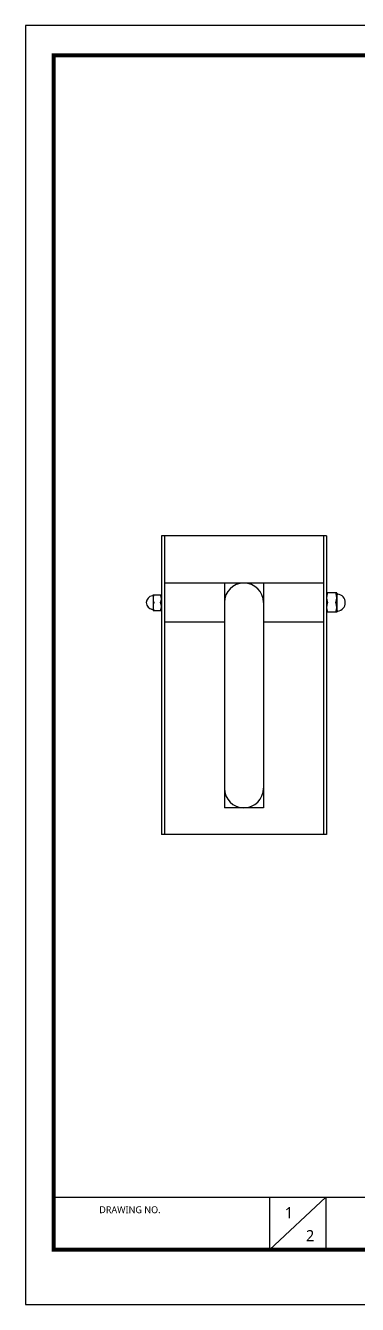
# Model space of a CAD drawing. Extents: x -323 to 790, y 0 to 579.
# Drawn here: x 0 to 150, y 0 to 579 of the extents above; entities that cross this region are included whole.
import ezdxf

# ---------------------------------------------------------------- set-up
doc = ezdxf.new("R2010")
doc.units = 0
doc.header["$LTSCALE"] = 10
doc.header["$MEASUREMENT"] = 0
doc.layers.get('0').update_dxf_attribs({"linetype": 'CONTINUOUS'})
doc.styles.add('Daelim Dimension', font='NanumGothic.ttf')

msp = doc.modelspace()

# ---------------------------------------------------------------- linework, layer by layer
at = {"ltscale": 0.5}
for p, q in [((136, 347.9), (61.35, 347.9)), ((61.35, 347.9), (61.35, 212.63)), ((62.75, 347.9), (62.75, 212.63)), ((134.6, 347.9), (134.6, 212.63)), ((136, 347.9), (136, 212.63)), ((89.82, 326.47), (89.82, 224.76)), ((107.52, 326.47), (89.82, 326.47)), ((107.52, 326.47), (107.52, 224.76)), ((107.52, 224.76), (89.82, 224.76)), ((136, 212.63), (61.35, 212.63))]:
    msp.add_line(p, q, dxfattribs=at)
at = {"linetype": 'ByBlock'}
for p, q in [((89.81, 326.47), (62.75, 326.47)), ((134.6, 326.47), (107.54, 326.47)), ((57.61, 321.11), (61.35, 321.11)), ((57.61, 321.01), (57.61, 321.11)), ((57.61, 321.01), (57.61, 314.19)), ((61.35, 314.09), (61.35, 321.11)), ((140.66, 321.99), (136, 321.99)), ((140.66, 321.87), (140.66, 321.99)), ((140.66, 321.87), (140.66, 313.33)), ((57.61, 314.19), (57.61, 314.09)), ((57.61, 314.09), (61.35, 314.09)), ((140.66, 313.22), (136, 313.22)), ((140.66, 313.33), (140.66, 313.22)), ((89.81, 308.74), (62.75, 308.74)), ((134.6, 308.74), (107.54, 308.74))]:
    msp.add_line(p, q, dxfattribs=at)
at = {"color": 5}
msp.add_line((12.7, 48.49), (648.72, 48.49), dxfattribs=at)
at = {"color": 5, "ltscale": 40}
for p, q in [((110.19, 48.49), (110.19, 24.69)), ((110.19, 48.49), (110.19, 24.69)), ((135.67, 48.49), (110.19, 24.69)), ((135.67, 48.49), (110.19, 24.69)), ((135.67, 48.49), (135.67, 24.69)), ((135.67, 48.49), (135.67, 24.69))]:
    msp.add_line(p, q, dxfattribs=at)
at = {"ltscale": 0.5}
msp.add_lwpolyline([(0, 0), (789.88, 0), (789.88, 578.76), (0, 578.76)], close=True, dxfattribs=at)
at = {"color": 5, "linetype": 'ByBlock', "lineweight": 200, "const_width": 1.82}
msp.add_lwpolyline([(12.7, 24.78), (777.1, 24.78), (777.1, 565.32), (12.7, 565.32)], close=True, dxfattribs=at)
at = {"ltscale": 0.5}
for centre, start, end in [((98.67, 317.62), 0, 180), ((98.67, 233.61), 180, 0)]:
    msp.add_arc(centre, 8.85, start, end, dxfattribs=at)
at = {"linetype": 'ByBlock'}
for centre, radius, start, end in [((57.61, 317.6), 3.06, 96.24013, 263.75987), ((57.24, 321.01), 0.373, 276.24013, 0), ((61.92, 319.36), 4.31, 155.97704, 204.02296), ((57.04, 319.36), 4.31, 335.97704, 24.02296), ((141.38, 319.79), 5.39, 155.97704, 204.02296), ((135.28, 319.79), 5.39, 335.97704, 24.02296), ((141.13, 321.87), 0.467, 180, 263.75987), ((140.66, 317.6), 3.83, 276.24013, 83.75987), ((57.24, 314.19), 0.373, 0, 83.75987), ((61.92, 315.85), 4.31, 155.97704, 204.02296), ((57.04, 315.85), 4.31, 335.97704, 24.02296), ((141.38, 315.41), 5.39, 155.97704, 204.02296), ((135.28, 315.41), 5.39, 335.97704, 24.02296), ((141.13, 313.33), 0.467, 96.24013, 180)]:
    msp.add_arc(centre, radius, start, end, dxfattribs=at)

# ---------------------------------------------------------------- texts
at = {"color": 5, "ltscale": 40, "style": 'Daelim Dimension'}
msp.add_text('DRAWING NO.', height=3.1171, dxfattribs=at).set_placement((33.3, 41.29))
at = {"char_height": 5.1, "width": 7.119, "attachment_point": 1, "style": 'Daelim Dimension'}
for s, insert in [('1', (117.12, 44.03)), ('2', (126.69, 33.63))]:
    msp.add_mtext(s, dxfattribs=dict(at, insert=insert))

doc.saveas('drawing.dxf')
